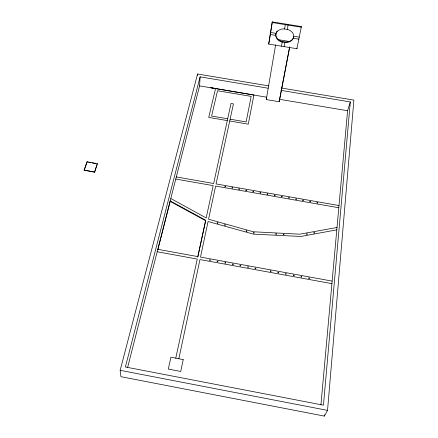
<?xml version="1.0" encoding="UTF-8"?>
<svg xmlns="http://www.w3.org/2000/svg" width="438" height="438" viewBox="0 0 438 438"><rect width="100%" height="100%" fill="white"/><g stroke="black" fill="none" stroke-linecap="round" stroke-linejoin="round"><path stroke-width="0.66" d="M170.185 201.398L170.19 200.883L205.685 220.226L197.757 257.09L205.641 220.73L170.185 201.398L157.987 249.151M293.679 37.263L293.712 35.467A9.067 6.838 7.8 0 0 288.253 29.62L283.578 28.864A9.067 6.838 7.8 0 0 276.378 32.653L275.781 34.356L275.792 36.146A9.067 6.838 7.8 0 0 281.256 41.873L285.844 42.623A9.067 6.838 7.8 0 0 293.033 38.949L293.778 36.65L293.131 38.336A9.061 6.844 7.8 0 1 285.948 42.01L281.366 41.26A9.061 6.844 7.8 0 1 275.902 35.533L275.891 33.742L275.781 34.356M197.478 75.309L197.549 74.011L268.976 85.936M127.622 367.46L199.58 85.892L200.117 76.847L268.144 88.219M197.549 74.011L120.16 370.313L120.959 376.696L324.361 416.1L327.536 410.379L353.888 100.11L281.108 87.961M324.361 416.1L324.481 414.742M280.944 90.354L350.318 101.95L323.452 405.177L125.399 366.989L200.117 76.847M320.928 404.849L347.597 110.743L350.318 101.95M301.377 26.598L301.284 27.216L272.173 22.513L268.718 44.107L296.898 48.711L301.377 26.598L272.294 21.9L272.173 22.513M296.898 48.711L296.997 48.098M272.294 21.9L268.718 44.107M275.633 44.769L266.266 99.574L279.17 101.742L289.496 47.726M266.266 99.574L266.693 97.198L199.58 85.892M281.475 46.193L282.203 42.125M284.58 28.924L285.346 24.643M284.114 46.625L284.864 42.557M287.29 29.362L288.078 25.081M279.17 101.742L289.737 46.817M178.846 358.76L199.958 259.559L331.916 283.649M338.996 205.553L216.065 183.927L233.432 103.894L231.007 103.483L213.651 183.506L176.311 176.936M175.769 358.169L197.259 259.066L157.193 251.751M94.564 172.233L97.362 163.62L87.031 161.797L84.112 170.13L94.564 172.233L97.362 163.62M84.156 170.393L86.844 162.706M276.236 32.757L276.488 32.04A9.061 6.844 7.8 0 1 277.216 31.016M336.795 229.862L300.807 236.465L253.547 234.149L208.061 221.524L200.489 257.101L332.146 281.108M337.008 227.497L299.674 234.193L253.213 231.768L208.548 219.235L215.611 186.062L338.798 207.76M270.58 32.472L276.126 33.37M293.695 36.223L299.264 37.126M270.257 34.492L275.787 35.39M293.301 38.243L298.853 39.141M278.568 39.721L289.31 41.473M279.537 99.317L347.597 110.743M227.683 118.786L211.592 116.043L217.533 90.732L251.166 96.387L246.14 121.928L230.153 119.202M227.295 120.587L208.718 117.417L215.567 88.575L210.629 87.682L253.93 95.013L248.275 124.162L229.769 121.003M88.356 162.295L87.031 161.797M89.648 162.52L90.94 162.75M92.232 162.974L95.457 163.544M175.769 179.049L213.186 185.635L206.183 217.938L170.793 198.534M84.112 170.13L94.531 171.97M197.795 256.608L157.811 249.321L157.817 249.802M120.16 370.313L327.536 410.379M267.098 194.018C267.859 195.436 268.275 192.944 267.098 194.018M260.013 192.769C260.763 194.187 261.19 191.696 260.013 192.769M255.047 268.33C255.841 269.939 256.318 267.098 255.047 268.33M254.149 232.896C253.295 234.303 252.989 231.576 254.149 232.896M252.934 191.526C253.679 192.939 254.117 190.453 252.934 191.526M248.401 267.005C247.514 268.499 247.207 265.609 248.401 267.005M246.884 231.061C246.025 232.463 245.734 229.742 246.884 231.061M245.86 190.278C246.599 191.691 247.048 189.211 245.86 190.278M240.812 265.625C239.92 267.114 239.624 264.229 240.812 265.625M238.798 189.035C239.531 190.442 239.991 187.968 238.798 189.035M233.235 264.24C232.337 265.729 232.052 262.849 233.235 264.24M232.627 187.853C231.784 189.15 231.538 186.632 232.627 187.853M225.663 262.86C224.76 264.349 224.491 261.47 225.663 262.86M225.302 225.001C224.42 226.391 224.174 223.692 225.302 225.001M225.581 186.615C224.727 187.907 224.497 185.389 225.581 186.615M217.155 261.42C217.91 263.014 218.458 260.194 217.155 261.42M217.226 222.931C217.96 224.426 218.48 221.787 217.226 222.931M209.61 260.041C210.355 261.634 210.913 258.82 209.61 260.041M306.573 233.991C307.131 235.578 307.963 233.032 306.573 233.991M183.226 359.598L180.735 371.462L168.296 369.07L170.908 357.238L183.226 359.598M309.452 278.256C308.221 279.499 308.604 276.624 309.452 278.256M301.787 276.86C300.55 278.103 300.944 275.228 301.787 276.86M314.506 232.923C313.329 234.073 313.679 231.417 314.506 232.923M316.981 202.701C317.386 204.228 318.415 201.913 316.981 202.701M294.133 275.464C292.885 276.701 293.296 273.838 294.133 275.464M309.836 201.442C310.23 202.969 311.276 200.659 309.836 201.442M285.56 273.788C285.937 275.518 287.131 272.89 285.56 273.788M302.696 200.188C303.085 201.71 304.136 199.399 302.696 200.188M277.927 272.392C278.294 274.122 279.499 271.5 277.927 272.392M296.427 199.18C295.272 200.259 295.639 197.757 296.427 199.18M283.293 234.27C283.66 235.89 284.804 233.432 283.293 234.27M270.301 271.002C270.657 272.726 271.878 270.109 270.301 271.002M289.304 197.927C288.144 199.005 288.527 196.503 289.304 197.927M275.787 233.903C276.148 235.524 277.303 233.065 275.787 233.903M282.192 196.673C281.026 197.752 281.415 195.255 282.192 196.673M275.086 195.425C273.914 196.498 274.319 194.007 275.086 195.425"/></g></svg>
